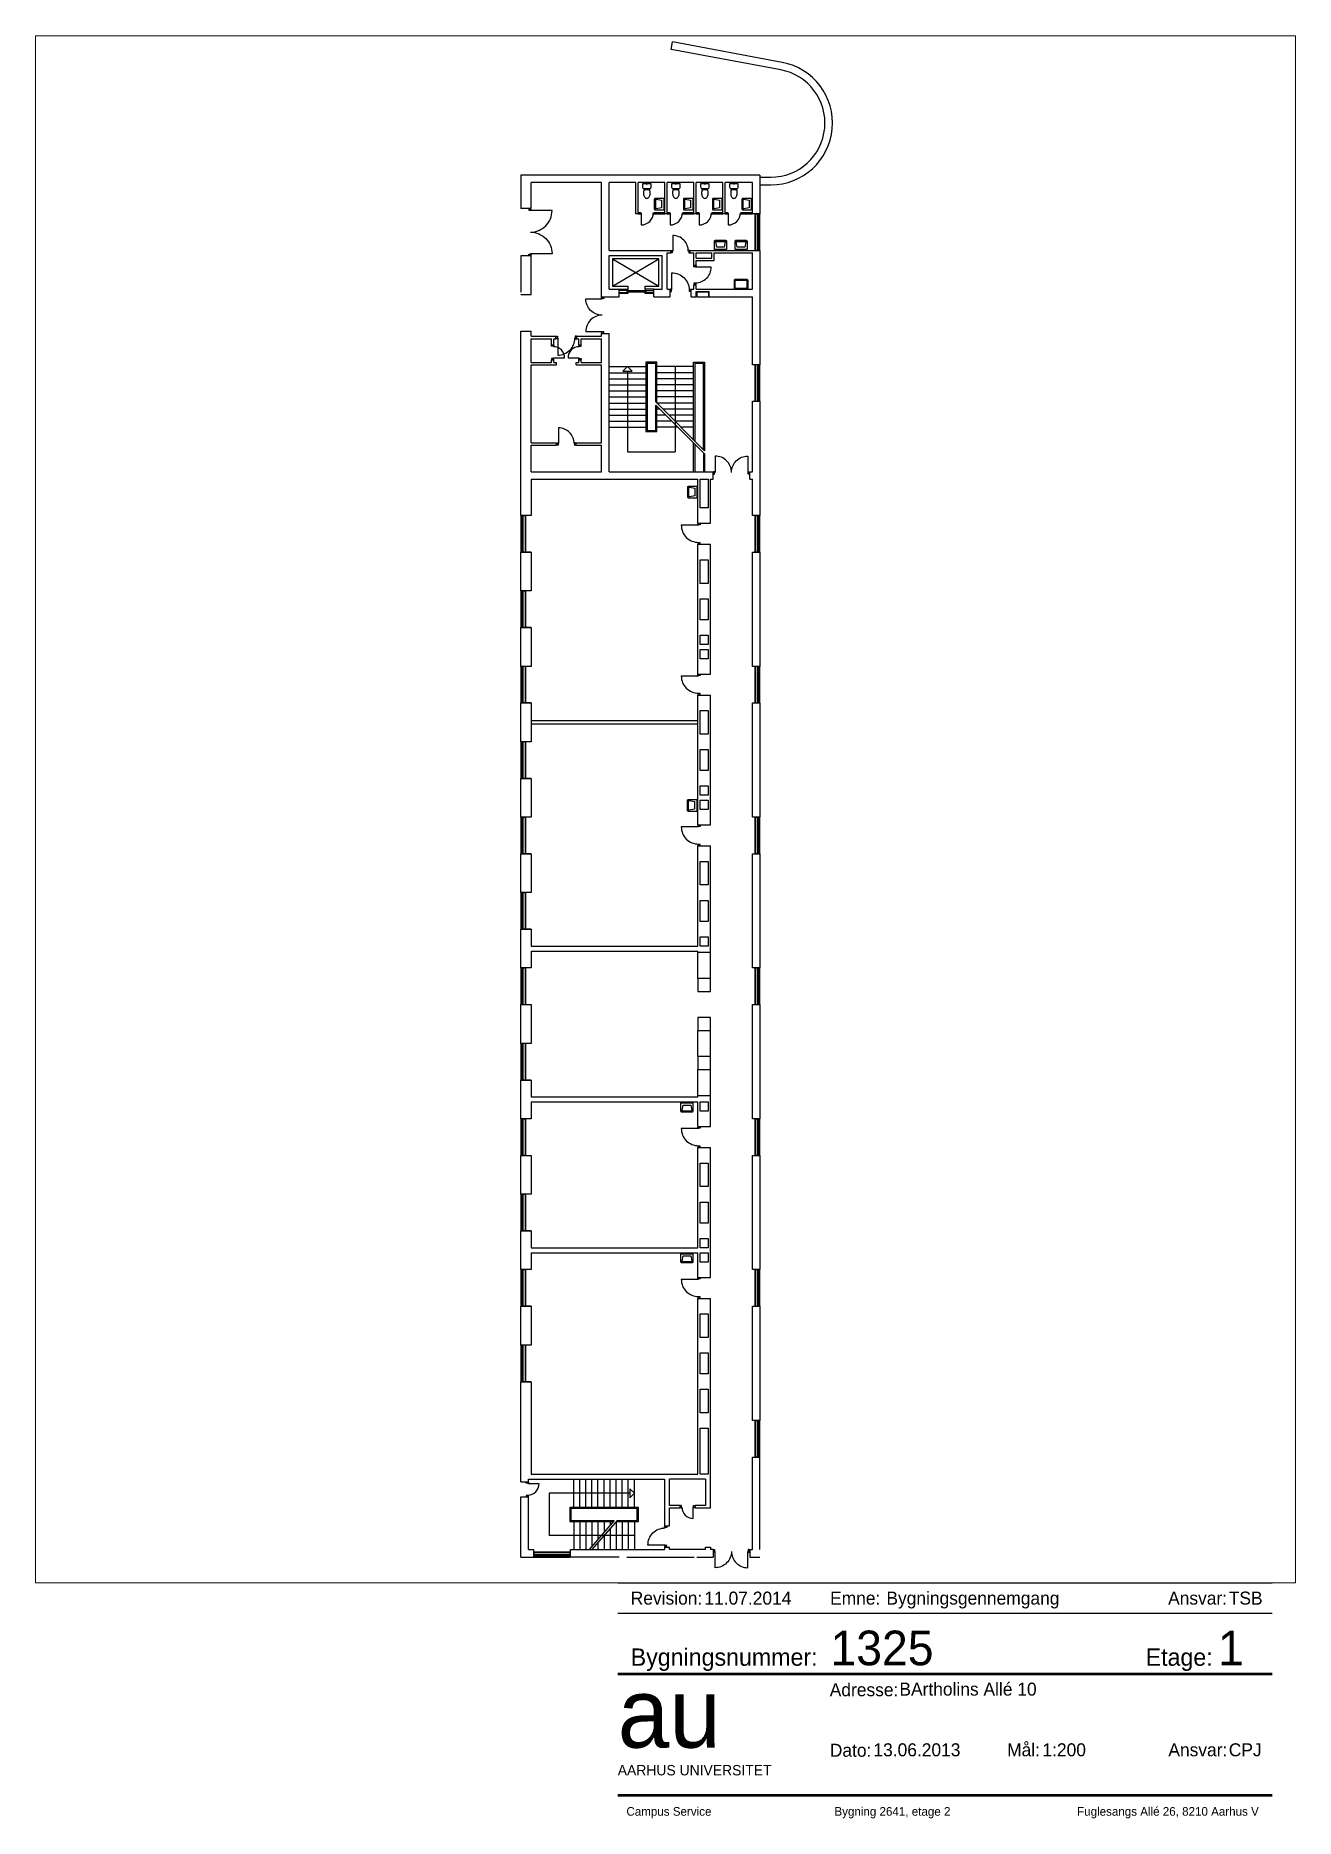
# Paper-space layout 'A3_pdf_stående' of a CAD drawing. Header units: millimetres. Extents: x 0 to 291, y 2 to 414.
# The model-space entities are those that its viewports show. They can reach past a viewport. Long polylines and large blocks are cut down to what shows.
import ezdxf

# ---------------------------------------------------------------- set-up
doc = ezdxf.new("R2010")
doc.units = ezdxf.units.MM
doc.header["$LTSCALE"] = 100
doc.linetypes.add('HIDDEN', pattern=[5, 4, -1])
for name, color, linetype in [('A21----', 7, 'Continuous'), ('a22--l-', 1, 'Continuous'), ('A22--U-', 3, 'Continuous'), ('A24----', 1, 'Continuous'), ('A312---', 2, 'Continuous'), ('A314---', 1, 'Continuous'), ('A314-S-', 8, 'Continuous'), ('A321---', 1, 'Continuous'), ('A322---', 1, 'Continuous'), ('A59----', 2, 'Continuous'), ('A66----', 12, 'Continuous'), ('A89--Y-', 12, 'Continuous')]:
    doc.layers.add(name, color=color, linetype=linetype)
doc.layers.add('tegningsopsætning', color=7, linetype='Continuous', lineweight=50)
doc.styles.add('ISO', font='ISO')
doc.styles.add('tegningshoved str 3', font='', dxfattribs={"height": 3})
doc.styles.add('tegningshoved str 8', font='', dxfattribs={"height": 8})
doc.styles.get('tegningshoved str 3').set_extended_font_data('AU Passata')
doc.styles.get('tegningshoved str 8').set_extended_font_data('AU Passata')

# ---------------------------------------------------------------- blocks, each defined once
blk = doc.blocks.new('Tegningshoved')
at = {"layer": 'tegningsopsætning'}
for points in [[(0, 28), (151, 28)], [(0, 0), (151, 0)]]:
    blk.add_lwpolyline(points, dxfattribs=at)
at = {"layer": 'tegningsopsætning', "attachment_point": 1}
for s, width, insert, char_height in [('{\\fAU Passata|b0|i0|c0|p34;Bygningsnummer:}', 14.039, (3, 33.89), 4), ('{\\fAU Passata|b0|i0|c0|p34;Etage:}', 14.039, (121.82, 33.89), 4), ('{\\fAU Passata|b0|i0|c0|p34;Adresse:}', 14.039, (48.92, 25.86), 3), ('{\\fAU Passata|b0|i0|c0|p34;Mål:}', 14.039, (89.85, 12), 3), ('{\\fAU Passata|b0|i0|c0|p34;Dato:}', 14.039, (48.94, 11.9), 3), ('{\\fAU Passata|b0|i0|c0|p34;Ansvar:}', 14.039, (127.06, 12), 3), ('{\\fAU Passata|b0|i0|c0|p34;AARHUS UNIVERSITET}', 76.8942, (0, 7), 2.4)]:
    blk.add_mtext_dynamic_manual_height_columns(s, width=width, gutter_width=1250, heights=[0], dxfattribs=dict(at, insert=insert, char_height=char_height))
at = {"layer": 'tegningsopsætning', "attachment_point": 1, "style": 'ISO'}
for s, width, heights, insert, char_height in [('{\\fAU Peto|b0|i0|c0|p82;au}', 20.8914, [10], (0, 27), 16), ('{\\fAU Passata Light|b0|i0|c0|p34;Campus Service^I^I^I^IBygning 2641, etage 2^I^I^I^IFuglesangs Allé 26, 8210 Aarhus V}', 148.2946, [0], (2, -2.71), 2)]:
    blk.add_mtext_dynamic_manual_height_columns(s, width=width, gutter_width=1250, heights=heights, dxfattribs=dict(at, insert=insert, char_height=char_height))
blk = doc.blocks.new('aml. tegningshoved blok')
blk.add_blockref('Tegningshoved', (-156.36, 7.8))
at = {"layer": 'tegningsopsætning'}
for tag, p, height, style in [('XXXX', (-107.28, 37.8), 8, 'tegningshoved str 8'), ('X', (-17.84, 37.8), 8, 'tegningshoved str 8'), ('XXX', (-91.36, 30.8), 3, 'tegningshoved str 3'), ('XX.XX.2012', (-97.36, 16.8), 3, 'tegningshoved str 3'), ('1:XXX', (-58.36, 16.8), 3, 'tegningshoved str 3'), ('XXX', (-15.36, 16.8), 3, 'tegningshoved str 3')]:
    blk.add_attdef(tag, p, '', height=height, dxfattribs=dict(at, style=style))
blk = doc.blocks.new('Rev. blok')
for points in [[(-151, 11), (0, 11)], [(-151, 4), (0, 4)]]:
    blk.add_lwpolyline(points)
at = {"char_height": 3, "attachment_point": 1, "style": 'tegningshoved str 3'}
for s, insert in [('Revision:', (-148, 9)), ('Emne:', (-102, 9)), ('Ansvar:', (-24, 9))]:
    blk.add_mtext_dynamic_manual_height_columns(s, width=7, gutter_width=15, heights=[0], dxfattribs=dict(at, insert=insert))
at = {"style": 'tegningshoved str 3'}
for tag, p in [('XX.XX.2012', (-131, 6)), ('XXX', (-89, 6)), ('XXX', (-10, 6))]:
    blk.add_attdef(tag, p, '', height=3, dxfattribs=at)
blk = doc.blocks.new('HV')
for points in [[(-235, -470, -0.414214), (-275, -430), (-275, -50), (275, -50), (275, -430, -0.414214), (235, -470)], [(-201, -420, -0.468921), (-221, -396), (-175, -150), (175, -150), (221, -396, -0.468921), (201, -420)]]:
    blk.add_lwpolyline(points, format="xyb", close=True)
blk = doc.blocks.new('D97V')
for points in [[(20, 0), (20, 110), (70, 110), (70, 0)], [(950, 0), (950, 110), (900, 110), (900, 0)]]:
    blk.add_lwpolyline(points, close=True)
blk.add_lwpolyline([(90, 30), (90, -760, 0.414214), (880, 30, 0.414214)], format="xyb")
blk = doc.blocks.new('D70H')
for points in [[(-630, 110), (-680, 110), (-680, 0), (-630, 0)], [(-20, 0), (-70, 0), (-70, 110), (-20, 110)]]:
    blk.add_lwpolyline(points, close=True)
blk.add_lwpolyline([(-610, 28, 0.414214), (-90, -492), (-90, 28)], format="xyb")
blk = doc.blocks.new('V169A3')
for p, q in [((1690, 205), (0, 205)), ((1690, 55), (0, 55))]:
    blk.add_line(p, q)
blk = doc.blocks.new('V169')
for p, q in [((-10, 110), (-1680, 110)), ((-10, 50), (-1680, 50))]:
    blk.add_line(p, q)
blk.add_lwpolyline([(-10, 0), (-10, 230), (-1680, 230), (-1680, 0)], close=True)
blk = doc.blocks.new('PIL')
for p, q in [((0, 0), (-212, -212)), ((0, 0), (212, -212)), ((-212, -212), (212, -212))]:
    blk.add_line(p, q)
blk = doc.blocks.new('D97H')
for points in [[(-950, 110), (-900, 110), (-900, 0), (-950, 0)], [(-20, 0), (-20, 110), (-70, 110), (-70, 0)]]:
    blk.add_lwpolyline(points, close=True)
blk.add_lwpolyline([(-90, 30), (-90, -760, -0.414214), (-880, 30)], format="xyb")
blk = doc.blocks.new('D169D')
for points in [[(20, 110), (70, 110), (70, 0), (20, 0)], [(1670, 0), (1670, 110), (1620, 110), (1620, 0)]]:
    blk.add_lwpolyline(points, close=True)
for points in [[(845, 30, -0.414214), (90, -725), (90, 30)], [(845, 30, 0.414214), (1600, -725), (1600, 30)]]:
    blk.add_lwpolyline(points, format="xyb")
blk = doc.blocks.new('D90H')
for points in [[(-880, 0), (-830, 0), (-830, 110), (-880, 110)], [(-20, 110), (-20, 0), (-70, 0), (-70, 110)]]:
    blk.add_lwpolyline(points, close=True)
blk.add_lwpolyline([(-810, 28, 0.414214), (-90, -692), (-90, 28)], format="xyb")
blk = doc.blocks.new('TOI')
blk.add_lwpolyline([(-200, -200, 0.414214), (-125, -275), (125, -275, 0.414214), (200, -200), (200, -50), (-200, -50)], format="xyb", close=True)
blk.add_lwpolyline([(-132, -275), (-142, -375, 0.055722), (-150, -447), (-150, -500, 0.067326), (-138, -590, 0.079706), (-106, -659, 0.107125), (-54, -710, 0.140126), (0, -725, 0.140126), (54, -710, 0.107125), (106, -659, 0.079706), (138, -590, 0.067326), (150, -500), (150, -447, 0.055722), (142, -375), (132, -275)], format="xyb")
blk.add_lwpolyline([(142, -375), (94, -325), (-94, -325), (-142, -375)])
at = {"const_width": 19.8}
blk.add_lwpolyline([(-10, -97, 1), (10, -97, 1)], format="xyb", close=True, dxfattribs=at)
blk = doc.blocks.new('D217D')
for points in [[(20, 110), (70, 110), (70, 0), (20, 0)], [(2150, 0), (2150, 110), (2100, 110), (2100, 0)]]:
    blk.add_lwpolyline(points, close=True)
for points in [[(1085, 30, -0.414214), (90, -965), (90, 30)], [(1085, 30, 0.414214), (2080, -965), (2080, 30)]]:
    blk.add_lwpolyline(points, format="xyb")
blk = doc.blocks.new('D70V')
for points in [[(20, 0), (70, 0), (70, 110), (20, 110)], [(630, 110), (680, 110), (680, 0), (630, 0)]]:
    blk.add_lwpolyline(points, close=True)
blk.add_lwpolyline([(90, 28), (90, -492, 0.414214), (610, 28, 0.414214)], format="xyb")
blk = doc.blocks.new('RENGVASK')
blk.add_line((-305, -35), (305, -35))
blk.add_lwpolyline([(300, 0, -0.414214), (305, -5), (305, -425, -0.414214), (270, -460), (-270, -460, -0.414214), (-305, -425), (-305, -5, -0.414214), (-300, 0)], format="xyb", close=True)
blk.add_lwpolyline([(260, -35, -0.414214), (270, -45), (270, -415, -0.414214), (260, -425), (-260, -425, -0.414214), (-270, -415), (-270, -45, -0.414214), (-260, -35)], format="xyb")

msp = doc.modelspace()

# ---------------------------------------------------------------- linework, layer by layer
at = {"layer": 'A21----'}
for p, q in [((-138864767, 257877187), (-138864703, 257877531)), ((-138864767, 257877187), (-138864703, 257877531)), ((-138860667, 257871387), (-138871697, 257871387)), ((-138871697, 257871387), (-138871697, 257869837)), ((-138867977, 257871037), (-138871227, 257871037)), ((-138871227, 257869837), (-138871227, 257871037)), ((-138866397, 257871037), (-138867627, 257871037)), ((-138865057, 257871037), (-138866287, 257871037)), ((-138863717, 257871037), (-138864947, 257871037)), ((-138862377, 257871037), (-138863607, 257871037)), ((-138861017, 257871037), (-138862267, 257871037)), ((-138861017, 257869597), (-138861017, 257871037)), ((-138860667, 257871387), (-138860667, 257869597)), ((-138871227, 257869837), (-138871697, 257869837)), ((-138860667, 257869597), (-138861017, 257869597)), ((-138871227, 257867667), (-138871697, 257867667)), ((-138871697, 257867667), (-138871697, 257865987)), ((-138871227, 257865877), (-138871227, 257867667)), ((-138861017, 257866117), (-138861017, 257867797)), ((-138860667, 257867907), (-138860667, 257862637)), ((-138871697, 257865877), (-138871227, 257865877)), ((-138861017, 257862637), (-138861017, 257865767)), ((-138871697, 257855677), (-138871697, 257864187)), ((-138871697, 257864187), (-138871227, 257864187)), ((-138871227, 257863947), (-138871227, 257864187)), ((-138871227, 257862737), (-138871227, 257863837)), ((-138871227, 257859027), (-138871227, 257862627)), ((-138860667, 257862637), (-138861017, 257862637)), ((-138861017, 257860947), (-138860667, 257860947)), ((-138861017, 257857697), (-138861017, 257860947)), ((-138860667, 257860947), (-138860667, 257855677)), ((-138871227, 257857697), (-138871227, 257858917)), ((-138861137, 257857347), (-138861137, 257857697)), ((-138861137, 257857697), (-138861017, 257857697)), ((-138871227, 257857347), (-138871227, 257855677)), ((-138861137, 257857347), (-138861017, 257857347)), ((-138861017, 257855677), (-138861017, 257857347)), ((-138871227, 257855677), (-138871697, 257855677)), ((-138860667, 257855677), (-138861017, 257855677)), ((-138871697, 257848717), (-138871697, 257850507)), ((-138871697, 257850507), (-138871227, 257850507)), ((-138871227, 257850507), (-138871697, 257850507)), ((-138871227, 257850507), (-138871227, 257848717)), ((-138871227, 257848717), (-138871697, 257848717)), ((-138871697, 257841757), (-138871697, 257843547)), ((-138871227, 257843547), (-138871697, 257843547)), ((-138871697, 257843547), (-138871227, 257843547)), ((-138871227, 257843547), (-138871227, 257841757)), ((-138871227, 257841757), (-138871697, 257841757)), ((-138871227, 257836587), (-138871697, 257836587)), ((-138871697, 257836587), (-138871227, 257836587)), ((-138871697, 257834797), (-138871697, 257836587)), ((-138871227, 257836587), (-138871227, 257835807)), ((-138871227, 257835577), (-138871227, 257834797)), ((-138871227, 257834797), (-138871697, 257834797)), ((-138871227, 257829627), (-138871697, 257829627)), ((-138871697, 257829627), (-138871227, 257829627)), ((-138871697, 257827837), (-138871697, 257829627)), ((-138871227, 257829627), (-138871227, 257828847)), ((-138871227, 257828617), (-138871227, 257827837)), ((-138871227, 257827837), (-138871697, 257827837)), ((-138871697, 257820877), (-138871697, 257822667)), ((-138871227, 257822667), (-138871697, 257822667)), ((-138871697, 257822667), (-138871227, 257822667)), ((-138871227, 257822667), (-138871227, 257821887)), ((-138871227, 257821657), (-138871227, 257820877)), ((-138871227, 257820877), (-138871697, 257820877)), ((-138871697, 257817397), (-138871697, 257819187)), ((-138871697, 257819187), (-138871227, 257819187)), ((-138871227, 257819187), (-138871697, 257819187)), ((-138871227, 257819187), (-138871227, 257817397)), ((-138871227, 257817397), (-138871697, 257817397)), ((-138871227, 257815707), (-138871697, 257815707)), ((-138871697, 257815707), (-138871227, 257815707)), ((-138871697, 257811087), (-138871697, 257815707)), ((-138871227, 257815707), (-138871227, 257811437)), ((-138861017, 257812227), (-138860667, 257812227)), ((-138861017, 257807957), (-138861017, 257812227)), ((-138860667, 257807957), (-138860667, 257812227)), ((-138871697, 257811087), (-138871347, 257811087)), ((-138871347, 257811087), (-138871347, 257811207)), ((-138871697, 257810387), (-138871347, 257810387)), ((-138871697, 257807607), (-138871697, 257810387)), ((-138871347, 257807957), (-138871347, 257810387)), ((-138871697, 257807607), (-138871107, 257807607)), ((-138871347, 257807957), (-138871107, 257807957)), ((-138871107, 257807607), (-138871107, 257807957)), ((-138869417, 257807957), (-138865077, 257807957)), ((-138869417, 257807607), (-138869417, 257807957)), ((-138867167, 257807607), (-138869417, 257807607)), ((-138866817, 257807607), (-138863697, 257807607)), ((-138865077, 257808077), (-138865077, 257807957)), ((-138865077, 257808077), (-138864847, 257808077)), ((-138864847, 257807957), (-138864847, 257808077)), ((-138863177, 257807957), (-138864847, 257807957)), ((-138863587, 257807607), (-138862827, 257807607)), ((-138863587, 257807607), (-138862827, 257807607)), ((-138863177, 257808077), (-138862947, 257808077)), ((-138863177, 257807957), (-138863177, 257808077)), ((-138862947, 257808077), (-138862947, 257807957)), ((-138862827, 257807957), (-138862947, 257807957)), ((-138862827, 257807957), (-138862827, 257807607)), ((-138862827, 257807957), (-138862827, 257807607)), ((-138861137, 257807957), (-138861137, 257807607)), ((-138861137, 257807957), (-138861017, 257807957)), ((-138861137, 257807607), (-138860667, 257807607))]:
    msp.add_line(p, q, dxfattribs=at)
for points in [[(-138860667, 257870937), (-138860167, 257870937, 0.9119), (-138859645, 257876589), (-138864703, 257877531)], [(-138860667, 257871287), (-138860167, 257871287, 0.9119), (-138859709, 257876244), (-138864767, 257877187)]]:
    msp.add_lwpolyline(points, format="xyb", dxfattribs=at)
for points in [[(-138871227, 257853987), (-138871227, 257852197), (-138871697, 257852197), (-138871697, 257853987), (-138871227, 257853987), (-138871697, 257853987)], [(-138871227, 257847027), (-138871227, 257845237), (-138871697, 257845237), (-138871697, 257847027), (-138871227, 257847027), (-138871697, 257847027)], [(-138871227, 257847027), (-138871227, 257845237), (-138871697, 257845237), (-138871697, 257847027), (-138871227, 257847027), (-138871697, 257847027)], [(-138871227, 257840067), (-138871227, 257838277), (-138871697, 257838277), (-138871697, 257840067), (-138871227, 257840067), (-138871697, 257840067)]]:
    msp.add_lwpolyline(points, dxfattribs=at)
for points in [[(-138861017, 257848717), (-138861017, 257853987), (-138860667, 257853987), (-138860667, 257848717)], [(-138861017, 257841757), (-138861017, 257847027), (-138860667, 257847027), (-138860667, 257841757)], [(-138861017, 257834797), (-138861017, 257840067), (-138860667, 257840067), (-138860667, 257834797)], [(-138871227, 257833107), (-138871227, 257831317), (-138871697, 257831317), (-138871697, 257833107)], [(-138861017, 257827837), (-138861017, 257833107), (-138860667, 257833107), (-138860667, 257827837)], [(-138871227, 257826147), (-138871227, 257826147), (-138871227, 257824357), (-138871697, 257824357), (-138871697, 257826147)], [(-138861017, 257820877), (-138861017, 257826147), (-138860667, 257826147), (-138860667, 257820877)], [(-138861017, 257813917), (-138861017, 257819187), (-138860667, 257819187), (-138860667, 257813917)]]:
    msp.add_lwpolyline(points, close=True, dxfattribs=at)
at = {"layer": 'a22--l-'}
for points in [[(-138866287, 257869597), (-138866167, 257869597), (-138866167, 257869647), (-138866287, 257869647)], [(-138865057, 257869647), (-138865567, 257869647), (-138865567, 257869597), (-138865057, 257869597)], [(-138864947, 257869597), (-138864827, 257869597), (-138864827, 257869647), (-138864947, 257869647)], [(-138863717, 257869647), (-138864227, 257869647), (-138864227, 257869597), (-138863717, 257869597)], [(-138863607, 257869597), (-138863487, 257869597), (-138863487, 257869647), (-138863607, 257869647)], [(-138862377, 257869647), (-138862887, 257869647), (-138862887, 257869597), (-138862377, 257869597)], [(-138862267, 257869597), (-138862147, 257869597), (-138862147, 257869647), (-138862267, 257869647)], [(-138861017, 257869647), (-138861547, 257869647), (-138861547, 257869597), (-138861017, 257869597)]]:
    msp.add_lwpolyline(points, dxfattribs=at)
msp.add_lwpolyline([(-138871227, 257846204), (-138871227, 257846059), (-138863537, 257846059), (-138863537, 257846204)], close=True, dxfattribs=at)
at = {"layer": 'A22--U-'}
for p, q in [((-138867977, 257865767), (-138867977, 257871037)), ((-138867627, 257867907), (-138867627, 257871037)), ((-138866397, 257869597), (-138866397, 257871037)), ((-138866287, 257869597), (-138866287, 257871037)), ((-138865057, 257869597), (-138865057, 257871037)), ((-138864947, 257869597), (-138864947, 257871037)), ((-138863717, 257869597), (-138863717, 257871037)), ((-138863607, 257869597), (-138863607, 257871037)), ((-138862377, 257869597), (-138862377, 257871037)), ((-138862267, 257869597), (-138862267, 257871037)), ((-138866287, 257869597), (-138866397, 257869597)), ((-138864947, 257869597), (-138865057, 257869597)), ((-138863607, 257869597), (-138863717, 257869597)), ((-138862267, 257869597), (-138862377, 257869597)), ((-138867627, 257867907), (-138864782, 257867907)), ((-138867627, 257867677), (-138865177, 257867677)), ((-138867627, 257866117), (-138867627, 257867677)), ((-138865177, 257866117), (-138865177, 257867677)), ((-138864947, 257867797), (-138864782, 257867797)), ((-138864947, 257866117), (-138864947, 257867797)), ((-138864782, 257867797), (-138864782, 257867907)), ((-138863882, 257867797), (-138863882, 257867907)), ((-138863882, 257867907), (-138860667, 257867907)), ((-138863882, 257867797), (-138863717, 257867797)), ((-138863717, 257867227), (-138863717, 257867797)), ((-138863607, 257867797), (-138862887, 257867797)), ((-138863607, 257867547), (-138863607, 257867797)), ((-138863607, 257867547), (-138862887, 257867547)), ((-138862887, 257867547), (-138862887, 257867797)), ((-138862777, 257867797), (-138861017, 257867797)), ((-138862777, 257867437), (-138862777, 257867797)), ((-138863717, 257867227), (-138863607, 257867227)), ((-138863607, 257867437), (-138862777, 257867437)), ((-138863607, 257867227), (-138863607, 257867437)), ((-138867627, 257866117), (-138867157, 257866117)), ((-138867157, 257865767), (-138867157, 257866117)), ((-138865567, 257865767), (-138865567, 257866117)), ((-138865567, 257866117), (-138865177, 257866117)), ((-138864947, 257866117), (-138864817, 257866117)), ((-138864817, 257865767), (-138864817, 257866117)), ((-138863847, 257865767), (-138863847, 257866117)), ((-138863847, 257866117), (-138863717, 257866117)), ((-138863717, 257866117), (-138863717, 257866327)), ((-138863717, 257866327), (-138863607, 257866327)), ((-138863607, 257866117), (-138863607, 257866327)), ((-138863607, 257866117), (-138861017, 257866117)), ((-138863607, 257865767), (-138863607, 257866007)), ((-138863607, 257866007), (-138863007, 257866007)), ((-138863007, 257865767), (-138863007, 257866007)), ((-138867977, 257865767), (-138867157, 257865767)), ((-138865567, 257865767), (-138864817, 257865767)), ((-138863847, 257865767), (-138863607, 257865767)), ((-138863007, 257865767), (-138861017, 257865767)), ((-138871227, 257863947), (-138870087, 257863947)), ((-138871227, 257863837), (-138870282, 257863837)), ((-138870282, 257863557), (-138870282, 257863837)), ((-138870282, 257863557), (-138870282, 257863837)), ((-138870282, 257863557), (-138870172, 257863557)), ((-138870282, 257863557), (-138870172, 257863557)), ((-138870172, 257863837), (-138870087, 257863837)), ((-138870172, 257863557), (-138870172, 257863837)), ((-138870172, 257863557), (-138870172, 257863837)), ((-138870087, 257863837), (-138870087, 257863947)), ((-138869117, 257863947), (-138867977, 257863947)), ((-138869117, 257863837), (-138869117, 257863947)), ((-138869117, 257863837), (-138869032, 257863837)), ((-138869032, 257863557), (-138869032, 257863837)), ((-138869032, 257863557), (-138869032, 257863837)), ((-138869032, 257863557), (-138868922, 257863557)), ((-138869032, 257863557), (-138868922, 257863557)), ((-138868922, 257863837), (-138867977, 257863837)), ((-138868922, 257863557), (-138868922, 257863837)), ((-138868922, 257863557), (-138868922, 257863837)), ((-138867977, 257864077), (-138867627, 257864077)), ((-138867977, 257863947), (-138867977, 257864077)), ((-138867977, 257862737), (-138867977, 257863837)), ((-138867627, 257857697), (-138867627, 257864077)), ((-138867627, 257857697), (-138867627, 257864077)), ((-138871227, 257862737), (-138870282, 257862737)), ((-138871227, 257862627), (-138870052, 257862627)), ((-138870282, 257862737), (-138870282, 257862857)), ((-138870282, 257862857), (-138870172, 257862857)), ((-138870282, 257862737), (-138870282, 257862857)), ((-138870282, 257862857), (-138870172, 257862857)), ((-138870172, 257862737), (-138870172, 257862857)), ((-138870172, 257862737), (-138870172, 257862857)), ((-138870172, 257862737), (-138870052, 257862737)), ((-138870052, 257862627), (-138870052, 257862737)), ((-138869152, 257862737), (-138869032, 257862737)), ((-138869152, 257862627), (-138869152, 257862737)), ((-138869152, 257862627), (-138867977, 257862627)), ((-138869032, 257862857), (-138868922, 257862857)), ((-138869032, 257862857), (-138868922, 257862857)), ((-138869032, 257862737), (-138869032, 257862857)), ((-138869032, 257862737), (-138869032, 257862857)), ((-138868922, 257862737), (-138868922, 257862857)), ((-138868922, 257862737), (-138868922, 257862857)), ((-138868922, 257862737), (-138867977, 257862737)), ((-138867977, 257859027), (-138867977, 257862627)), ((-138871227, 257859027), (-138870052, 257859027)), ((-138871227, 257858917), (-138870052, 257858917)), ((-138870052, 257858917), (-138870052, 257859027)), ((-138869152, 257859027), (-138867977, 257859027)), ((-138869152, 257858917), (-138869152, 257859027)), ((-138869152, 257858917), (-138867977, 257858917)), ((-138867977, 257857697), (-138867977, 257858917)), ((-138871227, 257857697), (-138867977, 257857697)), ((-138867627, 257857697), (-138862827, 257857697)), ((-138862827, 257857347), (-138862827, 257857697)), ((-138871227, 257857347), (-138863537, 257857347)), ((-138863537, 257855317), (-138863537, 257857347)), ((-138862947, 257857347), (-138862827, 257857347)), ((-138862947, 257855317), (-138862947, 257857347)), ((-138863537, 257855317), (-138862947, 257855317)), ((-138863537, 257848357), (-138863537, 257854347)), ((-138863537, 257854347), (-138862947, 257854347)), ((-138862947, 257848357), (-138862947, 257854347)), ((-138863537, 257848357), (-138862947, 257848357)), ((-138863537, 257841397), (-138863537, 257847387)), ((-138863537, 257847387), (-138862947, 257847387)), ((-138862947, 257841397), (-138862947, 257847387)), ((-138863537, 257841397), (-138862947, 257841397)), ((-138863537, 257835807), (-138863537, 257840427)), ((-138863537, 257840427), (-138862947, 257840427)), ((-138862947, 257835517), (-138862947, 257840427)), ((-138871227, 257835807), (-138863537, 257835807)), ((-138871227, 257835577), (-138863537, 257835577)), ((-138863537, 257835517), (-138863537, 257835577)), ((-138862947, 257835517), (-138863537, 257835517)), ((-138871227, 257828847), (-138863537, 257828847)), ((-138863537, 257828847), (-138863537, 257828907)), ((-138863537, 257828907), (-138862947, 257828907)), ((-138862947, 257827477), (-138862947, 257828907)), ((-138871227, 257828617), (-138863537, 257828617)), ((-138863537, 257827477), (-138863537, 257828617)), ((-138863537, 257827477), (-138862947, 257827477)), ((-138863537, 257821887), (-138863537, 257826507)), ((-138863537, 257826507), (-138862947, 257826507)), ((-138862947, 257820517), (-138862947, 257826507)), ((-138871227, 257821887), (-138863537, 257821887)), ((-138871227, 257821657), (-138863537, 257821657)), ((-138863537, 257820517), (-138863537, 257821657)), ((-138863537, 257820517), (-138862947, 257820517)), ((-138863537, 257819547), (-138862947, 257819547)), ((-138863537, 257811437), (-138863537, 257819547)), ((-138862947, 257809887), (-138862947, 257819547)), ((-138871347, 257811207), (-138865077, 257811207)), ((-138871227, 257811437), (-138863537, 257811437)), ((-138865077, 257811207), (-138865077, 257809047)), ((-138863177, 257811207), (-138864847, 257811207)), ((-138864847, 257809997), (-138864847, 257811207)), ((-138863177, 257811207), (-138863177, 257809997)), ((-138864367, 257809997), (-138864847, 257809997)), ((-138864367, 257809997), (-138864367, 257809887)), ((-138863657, 257809997), (-138863657, 257809887)), ((-138863177, 257809997), (-138863657, 257809997)), ((-138864847, 257809887), (-138864367, 257809887)), ((-138864847, 257809047), (-138864847, 257809887)), ((-138863657, 257809887), (-138862947, 257809887)), ((-138865077, 257809047), (-138864847, 257809047))]:
    msp.add_line(p, q, dxfattribs=at)
for points in [[(-138863057, 257856027), (-138863427, 257856027), (-138863427, 257857347), (-138863057, 257857347)], [(-138863057, 257852547), (-138863427, 257852547), (-138863427, 257853637), (-138863057, 257853637)], [(-138863057, 257850867), (-138863427, 257850867), (-138863427, 257851837), (-138863057, 257851837)], [(-138863427, 257849727), (-138863427, 257850157), (-138863057, 257850157), (-138863057, 257849727)], [(-138863057, 257849497), (-138863057, 257849067), (-138863427, 257849067), (-138863427, 257849497)], [(-138863057, 257845587), (-138863427, 257845587), (-138863427, 257846677), (-138863057, 257846677)], [(-138863057, 257843907), (-138863427, 257843907), (-138863427, 257844877), (-138863057, 257844877)], [(-138863427, 257842767), (-138863427, 257843197), (-138863057, 257843197), (-138863057, 257842767)], [(-138863057, 257842537), (-138863057, 257842107), (-138863427, 257842107), (-138863427, 257842537)], [(-138863057, 257838627), (-138863427, 257838627), (-138863427, 257839717), (-138863057, 257839717)], [(-138863057, 257836947), (-138863427, 257836947), (-138863427, 257837917), (-138863057, 257837917)], [(-138863427, 257835807), (-138863427, 257836237), (-138863057, 257836237), (-138863057, 257835807)], [(-138862947, 257833717), (-138862947, 257834307), (-138863537, 257834307), (-138863537, 257833717)], [(-138862947, 257832507), (-138863537, 257832507), (-138863537, 257831917), (-138862947, 257831917)], [(-138862947, 257830707), (-138863537, 257830707), (-138863537, 257830117), (-138862947, 257830117)], [(-138863057, 257828617), (-138863057, 257828187), (-138863427, 257828187), (-138863427, 257828617)], [(-138863057, 257824707), (-138863427, 257824707), (-138863427, 257825797), (-138863057, 257825797)], [(-138863057, 257823027), (-138863427, 257823027), (-138863427, 257823997), (-138863057, 257823997)], [(-138863427, 257821887), (-138863427, 257822317), (-138863057, 257822317), (-138863057, 257821887)], [(-138863427, 257821227), (-138863427, 257821657), (-138863057, 257821657), (-138863057, 257821227)], [(-138863057, 257817747), (-138863427, 257817747), (-138863427, 257818837), (-138863057, 257818837)], [(-138863057, 257816067), (-138863427, 257816067), (-138863427, 257817037), (-138863057, 257817037)], [(-138863057, 257814267), (-138863427, 257814267), (-138863427, 257815357), (-138863057, 257815357)], [(-138863427, 257811437), (-138863427, 257813557), (-138863057, 257813557), (-138863057, 257811437)]]:
    msp.add_lwpolyline(points, close=True, dxfattribs=at)
at = {"layer": 'A24----'}
for p, q in [((-138865427, 257860867), (-138865427, 257862747)), ((-138867627, 257862547), (-138865927, 257862547)), ((-138867627, 257862267), (-138865927, 257862267)), ((-138867627, 257861987), (-138865927, 257861987)), ((-138866777, 257862335), (-138866777, 257858622)), ((-138863727, 257862547), (-138865427, 257862547)), ((-138863727, 257862267), (-138865427, 257862267)), ((-138863727, 257861987), (-138865427, 257861987)), ((-138864577, 257862547), (-138864577, 257858622)), ((-138867627, 257861707), (-138865927, 257861707)), ((-138867627, 257861427), (-138865927, 257861427)), ((-138867627, 257861147), (-138865927, 257861147)), ((-138863727, 257861707), (-138865427, 257861707)), ((-138863727, 257861427), (-138865427, 257861427)), ((-138863727, 257861147), (-138865427, 257861147)), ((-138867627, 257860867), (-138865927, 257860867)), ((-138867627, 257860587), (-138865927, 257860587)), ((-138867627, 257860307), (-138865927, 257860307)), ((-138863727, 257860867), (-138865427, 257860867)), ((-138865289, 257860587), (-138865427, 257860587)), ((-138865009, 257860307), (-138865427, 257860307)), ((-138863727, 257860587), (-138865147, 257860587)), ((-138863727, 257860307), (-138864867, 257860307)), ((-138867627, 257860027), (-138865927, 257860027)), ((-138867627, 257859747), (-138865927, 257859747)), ((-138864729, 257860027), (-138865427, 257860027)), ((-138864449, 257859747), (-138865427, 257859747)), ((-138863727, 257860027), (-138864587, 257860027)), ((-138863727, 257859747), (-138864307, 257859747)), ((-138866777, 257858622), (-138864577, 257858622)), ((-138863277, 257858575), (-138863277, 257857697)), ((-138863227, 257858525), (-138863227, 257857697)), ((-138869262, 257809907), (-138869262, 257811207)), ((-138868982, 257809907), (-138868982, 257811207)), ((-138868702, 257809907), (-138868702, 257811207)), ((-138868422, 257809907), (-138868422, 257811207)), ((-138868142, 257809907), (-138868142, 257811207)), ((-138867862, 257809907), (-138867862, 257811207)), ((-138867582, 257809907), (-138867582, 257811207)), ((-138867302, 257809907), (-138867302, 257811207)), ((-138867022, 257809907), (-138867022, 257811207)), ((-138866742, 257809907), (-138866742, 257811207)), ((-138866462, 257809907), (-138866462, 257811207)), ((-138866674, 257810557), (-138870397, 257810557)), ((-138870397, 257810557), (-138870397, 257808607)), ((-138869262, 257809257), (-138869262, 257807957)), ((-138868982, 257809257), (-138868982, 257807957)), ((-138868702, 257809257), (-138868702, 257807957)), ((-138868422, 257809257), (-138868422, 257808110)), ((-138868142, 257809257), (-138868142, 257808435)), ((-138867862, 257809257), (-138867862, 257808760)), ((-138867582, 257809257), (-138867582, 257809085)), ((-138867302, 257809257), (-138867302, 257807957)), ((-138867022, 257809257), (-138867022, 257807957)), ((-138866742, 257809257), (-138866742, 257807957)), ((-138866462, 257809257), (-138866462, 257807957)), ((-138866462, 257808607), (-138870397, 257808607)), ((-138868142, 257808282), (-138868142, 257807957)), ((-138867862, 257808607), (-138867862, 257807957)), ((-138867582, 257808932), (-138867582, 257807957))]:
    msp.add_line(p, q, dxfattribs=at)
at = {"layer": 'A24----', "linetype": 'HIDDEN'}
for p, q in [((-138865477, 257860917), (-138863227, 257858667)), ((-138865477, 257860775), (-138863227, 257858525)), ((-138867391, 257809307), (-138868554, 257807957)), ((-138867259, 257809307), (-138868422, 257807957))]:
    msp.add_line(p, q, dxfattribs=at)
at = {"layer": 'A24----'}
for points in [[(-138865477, 257862747), (-138865427, 257862747), (-138865927, 257862747), (-138865927, 257859547), (-138865427, 257859547), (-138865427, 257860725)], [(-138865477, 257860917), (-138865477, 257862697), (-138865877, 257862697), (-138865877, 257859597), (-138865477, 257859597), (-138865477, 257860775)], [(-138863727, 257859167), (-138863727, 257862747), (-138863227, 257862747), (-138863227, 257858667)], [(-138863277, 257858717), (-138863277, 257862697), (-138863677, 257862697), (-138863677, 257859117)], [(-138863727, 257857697), (-138863727, 257859025)], [(-138863677, 257858975), (-138863677, 257857697)], [(-138867302, 257809257), (-138866277, 257809257), (-138866277, 257809907), (-138869447, 257809907), (-138869447, 257809257)], [(-138869447, 257809257), (-138867434, 257809257)], [(-138867259, 257809307), (-138866327, 257809307), (-138866327, 257809857), (-138869397, 257809857), (-138869397, 257809307)], [(-138869397, 257809307), (-138867391, 257809307)]]:
    msp.add_lwpolyline(points, dxfattribs=at)
at = {"layer": 'A321---'}
for points in [[(-138866147, 257869647), (-138866147, 257869087, 0.414214), (-138865587, 257869647, 0.414214)], [(-138864807, 257869647), (-138864807, 257869087, 0.414214), (-138864247, 257869647, 0.414214)], [(-138863467, 257869647), (-138863467, 257869087, 0.414214), (-138862907, 257869647, 0.414214)], [(-138862127, 257869647), (-138862127, 257869087, 0.414214), (-138861567, 257869647, 0.414214)]]:
    msp.add_lwpolyline(points, format="xyb", dxfattribs=at)
at = {"layer": 'A322---'}
for p, q in [((-138863537, 257834307), (-138863537, 257835517)), ((-138862947, 257834317), (-138862947, 257835527)), ((-138863537, 257831917), (-138863537, 257831917)), ((-138863537, 257830707), (-138863537, 257831917)), ((-138862947, 257830717), (-138862947, 257831927)), ((-138863537, 257828907), (-138863537, 257830117)), ((-138862947, 257828917), (-138862947, 257830127))]:
    msp.add_line(p, q, dxfattribs=at)
at = {"layer": 'A66----'}
for p, q in [((-138867477, 257867517), (-138865327, 257866267)), ((-138867477, 257866267), (-138865327, 257867517)), ((-138867477, 257867517), (-138867477, 257867517)), ((-138866362, 257866042), (-138866362, 257865992))]:
    msp.add_line(p, q, dxfattribs=at)
for points in [[(-138865962, 257866117), (-138865962, 257866267), (-138865327, 257866267), (-138865327, 257867517), (-138867477, 257867517), (-138867477, 257866267), (-138866762, 257866267), (-138866762, 257866117)], [(-138867157, 257866117), (-138866762, 257866117), (-138866762, 257866067), (-138867157, 257866067)], [(-138867157, 257865967), (-138866762, 257865967), (-138866762, 257865917), (-138867157, 257865917)], [(-138865567, 257866117), (-138865962, 257866117), (-138865962, 257866067), (-138865567, 257866067)], [(-138865567, 257865917), (-138865962, 257865917), (-138865962, 257865967), (-138865567, 257865967)]]:
    msp.add_lwpolyline(points, dxfattribs=at)
msp.add_lwpolyline([(-138865912, 257865992), (-138865912, 257866042), (-138866812, 257866042), (-138866812, 257865992)], close=True, dxfattribs=at)
at = {"layer": 'A89--Y-'}
msp.add_lwpolyline([(-138863587, 257865767), (-138863027, 257865767), (-138863027, 257865987), (-138863587, 257865987)], close=True, dxfattribs=at)

# ---------------------------------------------------------------- block references
at = {"layer": 'A24----'}
msp.add_blockref('PIL', (-138866777, 257862547), dxfattribs=at)
at = {"layer": 'A24----', "rotation": 270}
msp.add_blockref('PIL', (-138866462, 257810557), dxfattribs=at)
at = {"layer": 'A312---', "rotation": 90}
msp.add_blockref('D217D', (-138871227, 257867667), dxfattribs=at)
at = {"layer": 'A314---'}
for p, rotation in [((-138860667, 257867907), 90), ((-138860667, 257860947), 90), ((-138871697, 257855677), 270), ((-138860667, 257853987), 90), ((-138871697, 257852197), 270), ((-138871697, 257848717), 270), ((-138860667, 257847027), 90), ((-138871697, 257845237), 270), ((-138871697, 257841757), 270), ((-138860667, 257840067), 90), ((-138871697, 257838277), 270), ((-138871697, 257834797), 270), ((-138860667, 257833107), 90), ((-138871697, 257831317), 270), ((-138871697, 257827837), 270), ((-138860667, 257826147), 90), ((-138871697, 257824357), 270), ((-138871697, 257820877), 270), ((-138860667, 257819187), 90), ((-138871697, 257817397), 270), ((-138860667, 257812227), 90)]:
    msp.add_blockref('V169A3', p, dxfattribs=dict(at, rotation=rotation))
msp.add_blockref('V169A3', (-138871107, 257807607), dxfattribs=at)
at = {"layer": 'A314-S-'}
for p, rotation in [((-138860667, 257869597), 90), ((-138860667, 257862637), 90), ((-138871697, 257853987), 270), ((-138860667, 257855677), 90), ((-138871697, 257850507), 270), ((-138871697, 257847027), 270), ((-138860667, 257848717), 90), ((-138871697, 257843547), 270), ((-138871697, 257840067), 270), ((-138860667, 257841757), 90), ((-138871697, 257836587), 270), ((-138871697, 257833107), 270), ((-138860667, 257834797), 90), ((-138871697, 257829627), 270), ((-138871697, 257826147), 270), ((-138860667, 257827837), 90), ((-138871697, 257822667), 270), ((-138871697, 257819187), 270), ((-138860667, 257820877), 90), ((-138871697, 257815707), 270), ((-138860667, 257813917), 90)]:
    msp.add_blockref('V169', p, dxfattribs=dict(at, rotation=rotation))
msp.add_blockref('V169', (-138869417, 257807607), dxfattribs=at)
at = {"layer": 'A321---'}
for name, p, rotation in [('D90H', (-138864782, 257867907), 180), ('D97H', (-138864817, 257866117), 180), ('D90H', (-138863607, 257867227), 90), ('D169D', (-138867977, 257865767), 270), ('D70V', (-138870172, 257862857), 90), ('D70H', (-138869032, 257862857), 270), ('D90H', (-138870052, 257859027), 180), ('D169D', (-138861137, 257857697), 180), ('D97V', (-138863537, 257855317), 270), ('D97V', (-138863537, 257848357), 270), ('D97V', (-138863537, 257841397), 270), ('D97V', (-138863537, 257827477), 270), ('D97V', (-138863537, 257820517), 270), ('D70H', (-138871347, 257811087), 90), ('D97H', (-138865077, 257808077), 270)]:
    msp.add_blockref(name, p, dxfattribs=dict(at, rotation=rotation))
for name, p in [('D97V', (-138870087, 257863837)), ('D70H', (-138863657, 257809887)), ('D169D', (-138862827, 257807847)), ('D169D', (-138862827, 257807847))]:
    msp.add_blockref(name, p, dxfattribs=at)
at = {"layer": 'A59----'}
for name, p in [('TOI', (-138865887, 257871037)), ('TOI', (-138864547, 257871037)), ('TOI', (-138863207, 257871037)), ('TOI', (-138861867, 257871037)), ('HV', (-138864037, 257828617)), ('HV', (-138864037, 257821657))]:
    msp.add_blockref(name, p, dxfattribs=at)
for name, p, rotation in [('HV', (-138865057, 257870047), 270), ('HV', (-138863717, 257870047), 270), ('HV', (-138862377, 257870047), 270), ('HV', (-138861017, 257870047), 270), ('HV', (-138862487, 257867907), 180), ('HV', (-138861537, 257867907), 180), ('RENGVASK', (-138861537, 257866117), 180), ('HV', (-138863527, 257856759), 270), ('HV', (-138863537, 257842299), 270)]:
    msp.add_blockref(name, p, dxfattribs=dict(at, rotation=rotation))

psp = doc.layouts.new('A3_pdf_stående')

# ---------------------------------------------------------------- block references
ref = psp.add_blockref('Rev. blok', (285.32, 45.8))
ref.add_attrib('XXX', 'TSB', (275.32, 51.8), dxfattribs={"height": 3, "style": 'tegningshoved str 3'})
ref.add_attrib('XXX', 'Bygningsgennemgang', (196.32, 51.8), dxfattribs={"height": 3, "style": 'tegningshoved str 3'})
ref.add_attrib('XX.XX.2012', '11.07.2014', (154.32, 51.8), dxfattribs={"height": 3, "style": 'tegningshoved str 3'})
ref = psp.add_blockref('aml. tegningshoved blok', (290.68, 0))
ref.add_attrib('XXXX', '1325', (183.4, 37.8), dxfattribs={"layer": 'tegningsopsætning', "height": 8, "style": 'tegningshoved str 8'})
ref.add_attrib('X', '1', (272.84, 37.8), dxfattribs={"layer": 'tegningsopsætning', "height": 8, "style": 'tegningshoved str 8'})
ref.add_attrib('XXX', 'BArtholins Allé 10', (199.32, 30.8), dxfattribs={"layer": 'tegningsopsætning', "height": 3, "style": 'tegningshoved str 3'})
ref.add_attrib('XX.XX.2012', '13.06.2013', (193.32, 16.8), dxfattribs={"layer": 'tegningsopsætning', "height": 3, "style": 'tegningshoved str 3'})
ref.add_attrib('1:XXX', '1:200', (232.32, 16.8), dxfattribs={"layer": 'tegningsopsætning', "height": 3, "style": 'tegningshoved str 3'})
ref.add_attrib('XXX', 'CPJ', (275.32, 16.8), dxfattribs={"layer": 'tegningsopsætning', "height": 3, "style": 'tegningshoved str 3'})

# ---------------------------------------------------------------- viewports
at = {"layer": 'DEFPOINTS'}
vp = psp.add_viewport(center=(145.34, 235.3), size=(290.68, 357.009), view_center_point=(-138865025.68, 257842118.81), view_height=71401.726, dxfattribs=at)
vp.frozen_layers = ['0']

doc.saveas('drawing.dxf')
